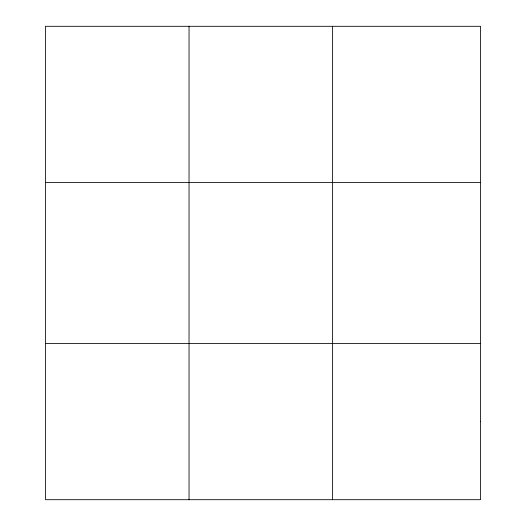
<?xml version="1.0" encoding="UTF-8"?>
<svg xmlns="http://www.w3.org/2000/svg" width="526" height="526" viewBox="0 0 526 526"><rect width="100%" height="100%" fill="white"/><g stroke="black" fill="none" stroke-linecap="round" stroke-linejoin="round"><path stroke-width="0.79" d="M189.038 26.3L189.038 499.7M332.61 26.3L332.61 499.7M45.466 182.522L480.534 182.522M45.466 343.478L480.534 343.478M480.534 421.589L480.534 499.7L45.466 499.7L45.466 26.3L480.534 26.3L480.534 421.589"/></g></svg>
